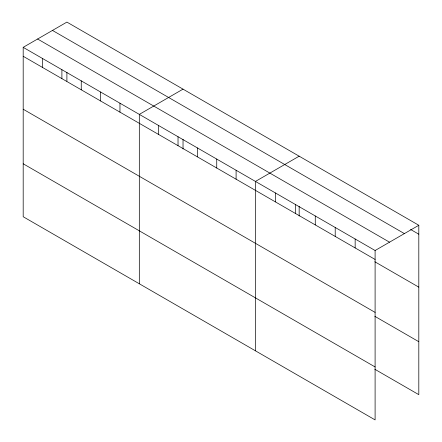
<?xml version="1.0" encoding="UTF-8"?>
<svg xmlns="http://www.w3.org/2000/svg" width="442" height="442" viewBox="0 0 442 442"><rect width="100%" height="100%" fill="white"/><g stroke="black" fill="none" stroke-linecap="round" stroke-linejoin="round"><path stroke-width="0.66" d="M66.902 81.234L66.902 72.295M375.098 312.395L375.098 250.509L23.188 47.338L23.188 216.729L375.098 419.9L375.098 312.395L23.188 109.224M374.822 369.263L418.812 394.662L418.812 225.271L66.902 22.1L23.188 47.338M183.032 89.146L139.318 114.384L139.318 283.775M299.162 156.192L255.448 181.43L255.448 350.821M375.098 250.509L418.812 225.271M410.601 229.47L418.812 234.21M52.476 30.426L404.386 233.603M37.614 39.012L389.524 242.183M23.188 56.278L375.098 259.448M374.822 261.763L418.812 287.156M374.822 316.317L418.812 341.71M23.188 163.778L375.098 366.948M355.153 239L355.153 247.934M335.213 227.486L335.213 236.42M315.273 215.972L315.273 224.906M299.162 206.392L299.162 216.016M295.333 204.458L295.333 213.398M275.388 192.944L275.388 201.883M236.094 170.258L236.094 179.192M216.74 159.081L216.74 168.021M197.381 147.91L197.381 156.844M183.032 139.34L183.032 148.971M178.027 136.733L178.027 145.672M158.672 125.561L158.672 134.495M119.964 103.213L119.964 112.146M100.61 92.035L100.61 100.975M81.251 80.864L81.251 89.798M61.897 69.687L61.897 78.626M42.542 58.515L42.542 67.449"/></g></svg>
